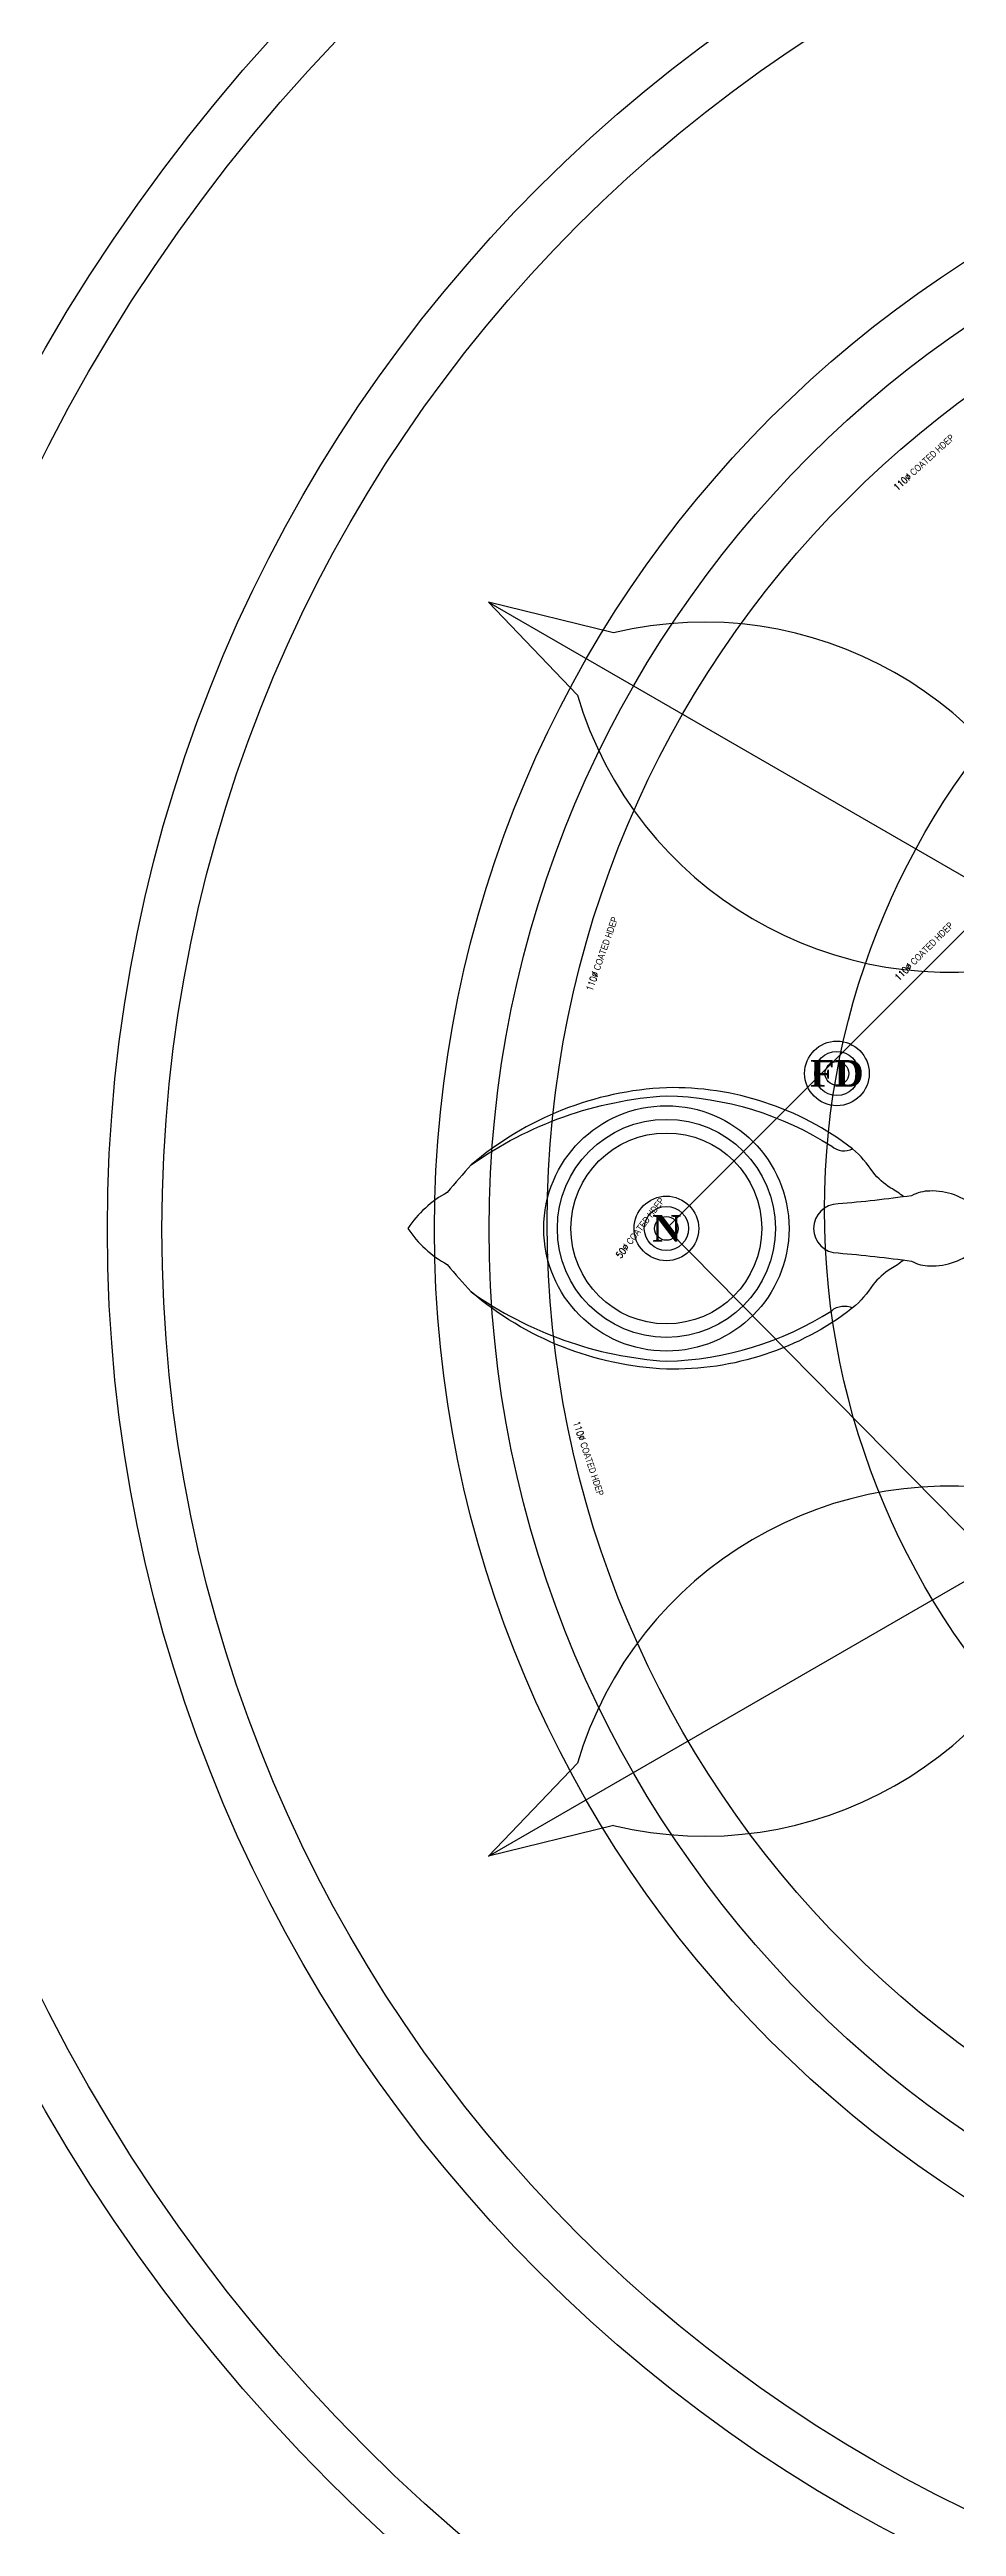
# Model space of a CAD drawing. Header units: millimetres. Extents: x -73920 to 111210, y -48963 to 87920.
# Drawn here: x -21224 to -17898, y 51958 to 61044 of the extents above; entities that cross this region are included whole.
import ezdxf

# ---------------------------------------------------------------- set-up
doc = ezdxf.new("R2010")
doc.units = ezdxf.units.MM
doc.header["$LTSCALE"] = 100
doc.header["$MEASUREMENT"] = 0
doc.linetypes.add('DOT2', pattern=[0.125, 0, -0.125])
doc.layers.add('01. Sanitary Accessorys', color=3, linetype='Continuous', lineweight=30)
doc.layers.add('LANDSCAPE', color=41, linetype='Continuous')
doc.layers.add('water', color=150, linetype='DOT2')
doc.styles.add('DIM25', font='simplex.shx', dxfattribs={"width": 0.85, "height": 50})

msp = doc.modelspace()

# ---------------------------------------------------------------- linework, layer by layer
at = {"layer": '01. Sanitary Accessorys', "color": 6}
for radius in [118.45137429, 80.95137429, 43.45137429]:
    msp.add_circle((-18336.08607729, 57288.22361969), radius, dxfattribs=at)
at = {"layer": '01. Sanitary Accessorys'}
for radius in [118.45137429, 80.95137429, 80.95137429, 43.45137429]:
    msp.add_circle((-18961.66301067, 56719.4924032), radius, dxfattribs=at)
at = {"layer": 'LANDSCAPE', "color": 0}
for points in [[(-18355.2809123, 57021.13197873, 0.3000973777), (-18278.37494533, 57011.28592662, 0.1714828018), (-18961.66301067, 57235.67690679, 0.167497846), (-19677.49987629, 56952.42224936, -0.1393807645), (-18961.66301067, 57206.45732013, -0.1371064545)], [(-17995.28186506, 56856.79864279, 0.1275619677), (-18062.01269324, 56839.4924032, -0.0149059097), (-18331.91862347, 56809.4924032, 1), (-18331.91862347, 56629.4924032, -0.0149059097), (-18062.01269324, 56599.4924032, 0.1275619677), (-17995.28186506, 56582.18616361, 0.1899156137), (-17825.81325799, 56643.36852532, 0.1942838663), (-17787.92070092, 56719.4924032, 0.1942838663), (-17825.81325799, 56795.61628108, 0.1899156137)], [(-18355.2809123, 56417.85282767, -0.3000973777), (-18278.37494533, 56427.69887978, -0.1714828018), (-18961.66301067, 56203.30789962, -0.167497846), (-19677.49987629, 56486.56255705, 0.1393807645), (-18961.66301067, 56232.52748628, 0.1371064545)]]:
    msp.add_lwpolyline(points, format="xyb", close=True, dxfattribs=at)
for points in [[(-18091.11175009, 56835.47236801, 0.0395976592), (-18138.55716254, 56867.82603489, -0.0811891049), (-18203.50538231, 56925.71764427, 0.0685083897), (-18278.37494532, 57011.28592662)], [(-19677.49987629, 56952.42224935, 0.0201695103), (-19765.30218885, 56851.78351023, 0.1219330854), (-19910.42972244, 56719.4924032, 0.1219330854), (-19765.30218885, 56587.20129617, 0.0201695103), (-19677.49987629, 56486.56255705)], [(-18091.11175009, 56603.51243839, -0.0395976592), (-18138.55716254, 56571.15877151, 0.0811891049), (-18203.50538231, 56513.26716213, -0.0685083897), (-18278.37494532, 56427.69887978)]]:
    msp.add_lwpolyline(points, format="xyb", dxfattribs=at)
for centre, radius in [((-15602.0723496, 56715.6344058), 6497.92754515), ((-15602.07244556, 56717.4313627), 6316.20420353), ((-15602.0723496, 56715.6344058), 5410.21648926), ((-15602.0723496, 56715.6344058), 5210.21648926), ((-15602.06994548, 56715.62998799), 4210.21648925), ((-15602.06994548, 56715.62998799), 4010.21648928), ((-18961.66301067, 56719.4924032), 450), ((-18961.66301067, 56719.4924032), 400), ((-18961.66301067, 56719.4924032), 350)]:
    msp.add_circle(centre, radius, dxfattribs=at)
at = {"layer": 'water', "color": 4, "linetype": 'ByBlock', "lineweight": 25}
for p, q in [((-15601.75681178, 60077.79606803), (-18961.66301067, 56719.4924032)), ((-18961.66301067, 56719.4924032), (-15676.58363286, 53388.25114296))]:
    msp.add_line(p, q, dxfattribs=at)
at = {"layer": 'water', "color": 0, "linetype": 'ByBlock', "lineweight": 25}
for p, q in [((-19155.77145722, 58904.51633928), (-19614.42107658, 59016.92567046)), ((-19287.74693047, 58675.92811425), (-19614.42107658, 59016.92567046)), ((-19614.42107658, 59016.92567046), (-17059.49647737, 57541.83926535)), ((-19614.42107658, 54416.84758612), (-17059.49647737, 55891.93399123)), ((-19287.74693047, 54757.84514233), (-19614.42107658, 54416.84758612)), ((-19155.77145722, 54529.2569173), (-19614.42107658, 54416.84758612))]:
    msp.add_line(p, q, dxfattribs=at)
at = {"layer": 'water', "color": 4, "linetype": 'ByBlock', "lineweight": 25}
msp.add_circle((-15645.12895613, 56740.02145934), 3753.29634507, dxfattribs=at)
at = {"layer": 'water', "color": 6, "linetype": 'ByBlock', "lineweight": 25}
msp.add_circle((-15602.0672574, 56788.603537), 2779.29471891, dxfattribs=at)
at = {"layer": 'water', "color": 0, "linetype": 'ByBlock', "lineweight": 25}
for centre, start, end in [((-18824.96485062, 57523.24713434), 17.48761208434, 103.46835351905), ((-17926.12940623, 59080.07579167), 196.53164648089, 282.51238791562), ((-17926.12940623, 54353.69746491), 77.48761208438, 163.46835351911), ((-18824.96485062, 55910.52612224), 256.53164648095, 342.51238791566)]:
    msp.add_arc(centre, 1420.33011215, start, end, dxfattribs=at)

# ---------------------------------------------------------------- texts
at = {"layer": '01. Sanitary Accessorys', "color": 6, "insert": (-18336.08607729, 57288.22361969), "char_height": 97.5, "width": 1046.9215991502, "attachment_point": 5}
msp.add_mtext('{\\fBookman Old Style|b1|i0|c0|p18;FD}', dxfattribs=at)
at = {"layer": '01. Sanitary Accessorys', "insert": (-18960.42946553, 56719.49882641), "char_height": 97.5, "width": 1046.9215991502, "attachment_point": 5}
msp.add_mtext('{\\fBookman Old Style|b1|i0|c0|p18;N}', dxfattribs=at)
at = {"layer": 'water', "color": 0, "linetype": 'ByBlock', "lineweight": 25, "char_height": 25, "attachment_point": 1, "style": 'DIM25'}
for s, insert, rotation in [('{\\C4;110Ø\\fMS Shell Dlg 2|b0|i0|c0|p0; COATED HDEP\\C0; }', (-18130.93770691, 59442.54686574), 42.3952411794), ('{\\C4;110Ø\\fMS Shell Dlg 2|b0|i0|c0|p0; COATED HDEP\\C0; }', (-19257.03397907, 57595.7948851), 70.5599651718), ('{\\C4;110Ø\\fMS Shell Dlg 2|b0|i0|c0|p0; COATED HDEP\\C0; }', (-18126.73580098, 57643.77744525), 45), ('{\\C4;50Ø\\fMS Shell Dlg 2|b0|i0|c0|p0; COATED HDEP\\C0; }', (-19149.13863461, 56622.3101767), 52.7651660184), ('{\\C4;110Ø\\fMS Shell Dlg 2|b0|i0|c0|p0; COATED HDEP\\C0; }', (-19280.58395123, 56015.28032445), 288.4349488229)]:
    msp.add_mtext_dynamic_manual_height_columns(s, width=338, gutter_width=250, heights=[0], dxfattribs=dict(at, insert=insert, rotation=rotation))

doc.saveas('drawing.dxf')
